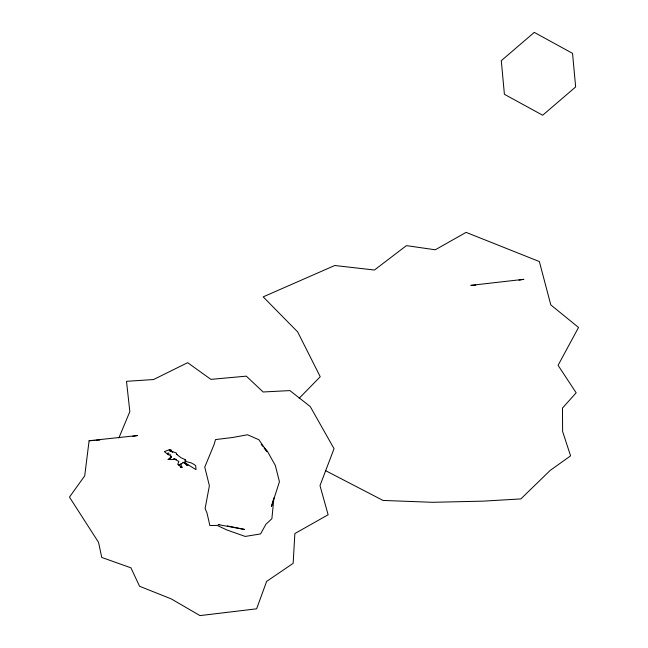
<?xml version="1.0" encoding="UTF-8"?>
<svg xmlns="http://www.w3.org/2000/svg" width="648" height="648" viewBox="0 0 648 648"><rect width="100%" height="100%" fill="white"/><g stroke="black" fill="none" stroke-linecap="round" stroke-linejoin="round"><path stroke-width="0.97" d="M181.051 463.717L180.978 465.248L181.975 467.67L180.444 467.354L181.213 466.601L182.039 467.305L181.221 466.22L181.61 466.73L181.076 467.257L178.953 465.005L180.306 464.438M168.018 453.705L167.954 454.386L169.501 455.341M132.719 436.363L137.457 435.537L89.1 440.745L84.71 475.859L69.474 497.105L98.553 542.376L101.752 557.45L130.912 567.81L139.563 586.254L171.226 598.89L199.989 615.6L256.616 608.82L266.636 581.386L293.155 563.355L294.864 533.555L328.123 514.763L319.991 485.603L334.044 448.683L310.23 406.539L289.907 390.59L263.12 391.983L246.329 376.148L210.9 379.38L187.661 362.678L153.56 379.534L126.498 381.324L129.843 411.618L118.876 437.918M168.197 452.66L167.954 454.386L164.309 451.607L168.302 450.133M172.741 451.915L171.38 450.781L169.711 450.725L176.207 452.92L176.872 454.572L176.264 454.046L181.116 457.796L185.279 459.683L184.883 461.238L191.12 462.85L194.173 464.503L195.704 465.693L196.028 469.654L183.983 462.251M170.465 451.17L170.991 449.704L169.136 449.493M188.098 465.005L187.126 465.612L186.624 464.891M299.206 398.237L320.242 376.747L297.651 331.898L263.177 296.865L334.749 265.502L374.439 270.022L406.426 245.633L435.278 249.78L466.098 232.373L539.347 261.549L550.8 304.884L578.526 327.467L558.074 365.318L576.161 392.801L562.464 408.07L562.618 431.495L570.588 455.86L550.184 470.424L520.862 498.92L483.181 501.147L432.451 502.305L383.017 500.434L325.661 470.691M184.307 462.202L178.953 465.005L179.496 465.426L177.746 464.365L178.856 461.408L173.68 458.735L176.353 459.383M168.869 450.109L169.29 449.955M519.008 280.179L523.851 279.312L470.845 285.371L475.826 285.112M89.1 440.745L94.001 440.429M95.961 440.3L99.881 440.041M219.745 524.532L218.214 524.629L244.669 529.473L227.278 525.884M167.889 459.424L176.264 459.473M170.546 450.927L169.711 450.725L172.676 452.134M182.785 462.324L184.964 463.093L186.397 464.373L184.461 462.591L187.07 465.191M169.12 459.157L168.642 458.914L170.06 458.363L171.461 456.532L169.533 458.703L171.25 456.427L170.683 457.788L171.25 456.427L169.744 453.956M261.225 444.423L263.088 446.513M264.335 447.906L267.446 451.389L275.343 465.491L279.442 481.748L271.52 506.355L273.926 497.826L271.877 518.708L265.899 524.281L260.577 533.92L245.236 536.439L227.075 530.048L217.129 525.407L209.887 525.56L207.004 513.038L205.116 508.502L209.385 485.725L204.76 467.078L214.075 444.56L215.509 439.579L232.729 437.481L247.544 434.759L258.876 439.733L267.098 451.672L264.133 448.076M185.279 459.683L185.911 460.752M534.276 32.4L501.293 60.677L504.403 94.3L542.668 115.231L575.651 86.954L572.54 53.33L534.276 32.4"/></g></svg>
